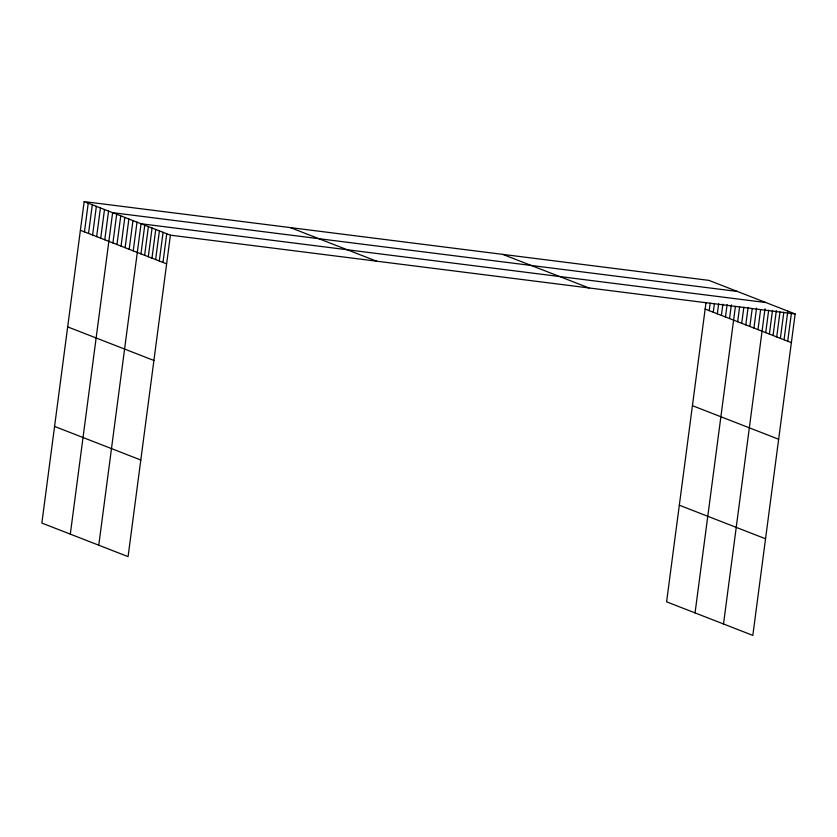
<?xml version="1.0" encoding="UTF-8"?>
<svg xmlns="http://www.w3.org/2000/svg" width="837" height="837" viewBox="0 0 837 837"><rect width="100%" height="100%" fill="white"/><g stroke="black" fill="none" stroke-linecap="round" stroke-linejoin="round"><path stroke-width="1.26" d="M84.171 201.602L41.85 523.052L128.082 556.626L170.403 235.176L84.171 201.602L708.918 280.374L795.15 313.948L752.829 635.398L666.597 601.824L705.968 302.816M84.464 231.859L88.23 203.182M88.523 233.45L92.3 204.772M92.593 235.03L96.36 206.352M96.653 236.609L100.43 207.932M100.722 238.2L104.499 209.512M104.782 239.78L108.559 211.102M70.308 534.132L112.629 212.682L737.376 291.454M112.911 242.95L116.688 214.262M116.981 244.53L120.758 215.852M121.041 246.109L124.818 217.432M125.111 247.689L128.888 219.012M129.18 249.28L132.947 220.602M133.24 250.859L137.017 222.182M98.766 545.211L141.076 223.761L765.834 302.534M140.972 253.873L144.749 225.195M144.634 255.295L148.411 226.618M148.295 256.729L152.072 228.041M151.968 258.152L155.745 229.474M155.63 259.575L159.407 230.897M159.292 261.008L163.069 232.33M162.964 262.431L166.73 233.753M709.211 310.632L710.194 303.151M713.27 312.222L714.421 303.486M717.34 313.802L718.648 303.831M721.4 315.382L722.886 304.166M725.47 316.972L727.112 304.501M729.54 318.552L731.339 304.835M695.055 612.904L735.409 306.415M737.669 321.722L739.636 306.75M741.728 323.302L743.863 307.085M745.798 324.882L748.09 307.43M749.858 326.461L752.16 309.01M753.928 328.052L756.554 308.1M757.987 329.632L760.613 309.68M723.513 623.983L765.008 308.769M765.719 332.645L768.68 310.192M769.381 334.068L772.509 310.381M773.053 335.501L776.338 310.558M776.715 336.924L780 311.981M780.377 338.347L783.83 312.159M784.049 339.78L787.816 311.102M787.711 341.203L791.488 312.525M170.403 235.176L795.15 313.948M705.141 309.052L791.373 342.636M502.755 254.375L588.986 287.959M290.334 227.591L376.566 261.175M692.429 405.663L778.651 439.247M80.394 230.28L166.626 263.864M679.32 505.203L765.552 538.787M67.671 326.89L153.903 360.475M54.572 426.431L140.804 460.015"/></g></svg>
